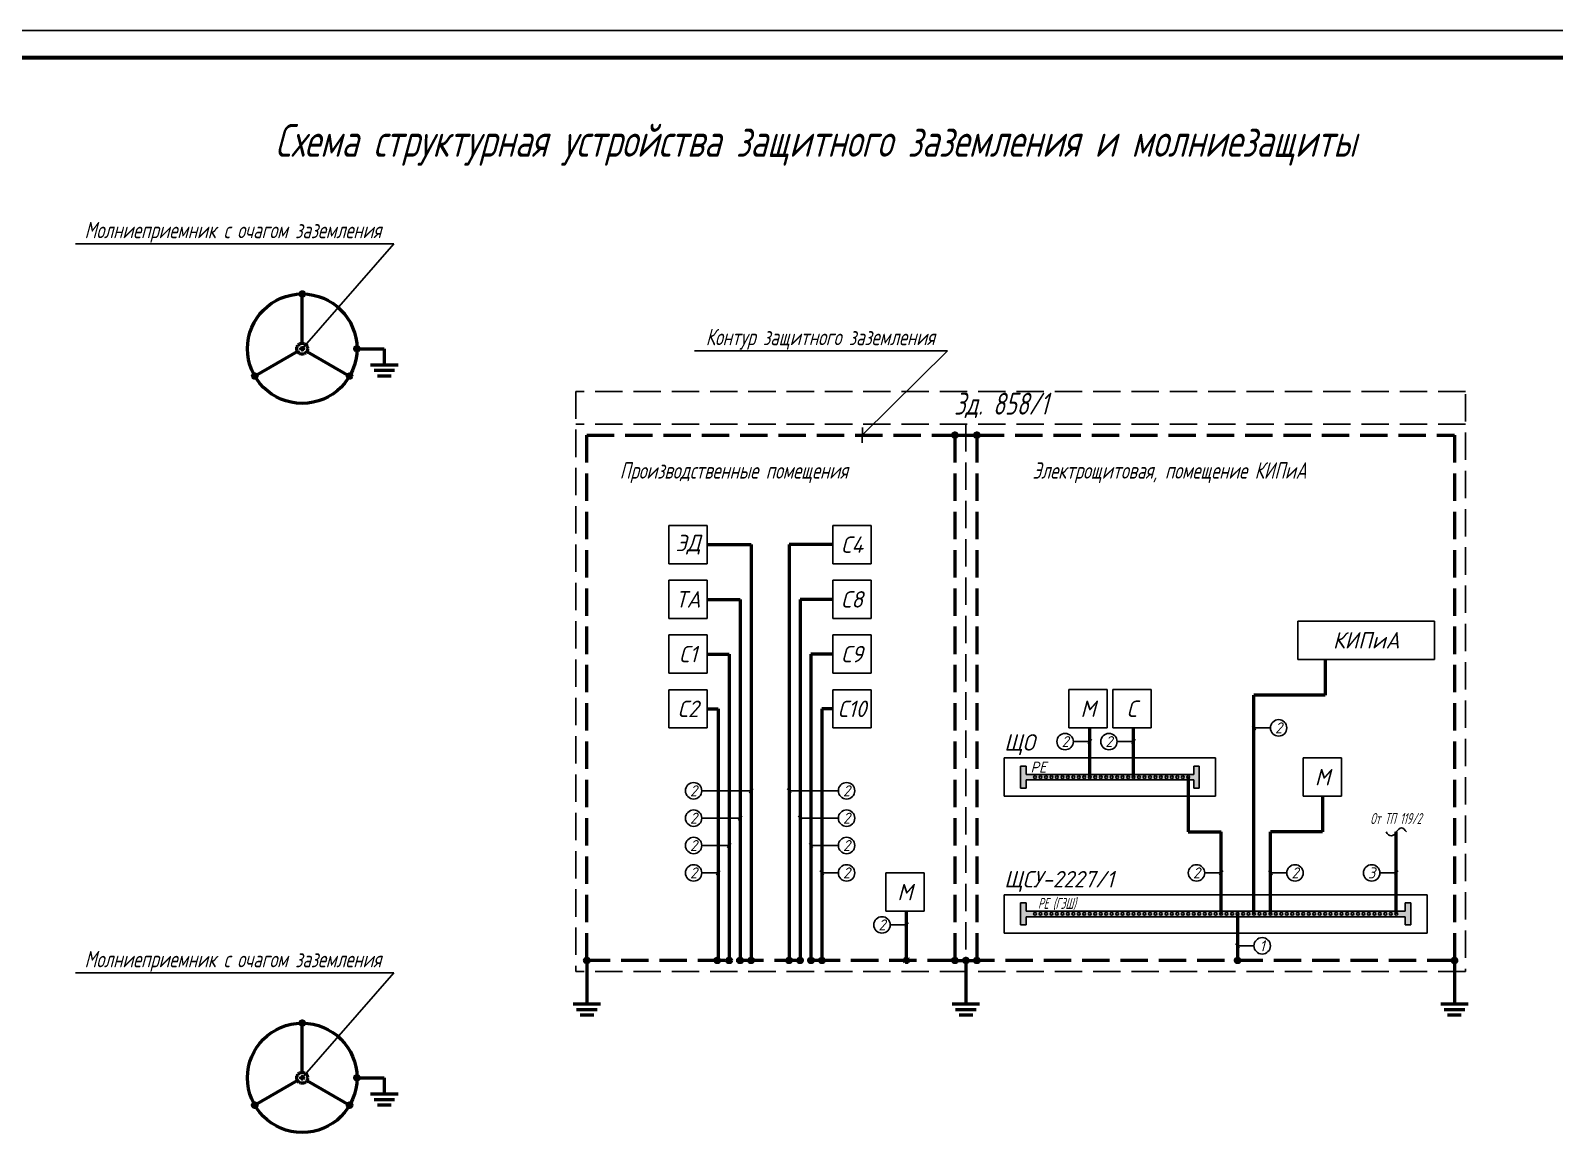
# Model space of a CAD drawing. Header units: millimetres. Extents: x -10490 to 5162, y -5053 to 76.
# Drawn here: x -7496.2 to -7217.8, y -125.5 to 75.9 of the extents above; entities that cross this region are included whole.
import ezdxf
from ezdxf import colors
from ezdxf.entities.mleader import LeaderData, LeaderLine
from ezdxf.math import Vec2, Vec3

# ---------------------------------------------------------------- set-up
doc = ezdxf.new("R2010")
doc.units = ezdxf.units.MM
doc.linetypes.add('gost5', pattern=[7, 5, -2, 0])
doc.linetypes.add('gost6', pattern=[12, 8, -1.5, 1, -1.5])
for name, color, linetype, lineweight in [('Заземление (Вновь)', 6, 'gost6', 50), ('Линия выноска', 137, 'Continuous', 25), ('Рамка толстая', 7, 'Continuous', 60), ('Рамка тонкая', 5, 'Continuous', 25), ('Текст', 2, 'Continuous', 25)]:
    doc.layers.add(name, color=color, linetype=linetype, lineweight=lineweight)
doc.styles.add('SIMPLEX', font='simplex.shx', dxfattribs={"width": 0.7, "oblique": 15})

# ---------------------------------------------------------------- blocks, each defined once
blk = doc.blocks.new('A$C0CDB385D')
at = {"layer": 'Рамка толстая'}
blk.add_line((589, 415), (20, 415), dxfattribs=at)
at = {"layer": 'Рамка тонкая'}
blk.add_line((594, 420), (0, 420), dxfattribs=at)
blk = doc.blocks.new('_Oblique')
at = {"color": 0, "linetype": 'ByBlock', "lineweight": -2}
blk.add_line((-0.5, -0.5), (0.5, 0.5), dxfattribs=at)
blk = doc.blocks.new('_None')

msp = doc.modelspace()

# ---------------------------------------------------------------- hatches: boundary and pattern name
at = {"layer": 'Заземление (Вновь)', "linetype": 'ByBlock'}
h = msp.add_hatch(color=256, dxfattribs=at)
h.paths.add_polyline_path([(-7446.57053, 28.09695), (-7446.57053, 27.69695), (-7446.17053, 27.69695, 0.414213562)])
h.paths.add_polyline_path([(-7446.57053, 28.09695, 0.414213562), (-7446.97053, 27.69695), (-7446.57053, 27.69695)])
h.paths.add_polyline_path([(-7446.17053, 27.69695), (-7446.57053, 27.69695), (-7446.97053, 27.69695, 1)])
at = {"layer": 'Заземление (Вновь)'}
h = msp.add_hatch(color=256, dxfattribs=at)
edge = h.paths.add_edge_path()
edge.add_arc((-7446.57053, 17.69695), 0.40452, 0, 360)
at = {"layer": 'Заземление (Вновь)', "linetype": 'ByBlock'}
h = msp.add_hatch(color=256, dxfattribs=at)
h.paths.add_polyline_path([(-7436.57053, 18.09695), (-7436.57053, 17.69695), (-7436.17053, 17.69695, 0.414213562)])
h.paths.add_polyline_path([(-7436.57053, 18.09695, 0.414213562), (-7436.97053, 17.69695), (-7436.57053, 17.69695)])
h.paths.add_polyline_path([(-7436.17053, 17.69695), (-7436.57053, 17.69695), (-7436.97053, 17.69695, 1)])
h = msp.add_hatch(color=256, dxfattribs=at)
h.paths.add_polyline_path([(-7455.23079, 13.09695), (-7455.23079, 12.69695), (-7454.83079, 12.69695, 0.414213562)])
h.paths.add_polyline_path([(-7455.23079, 13.09695, 0.414213562), (-7455.63079, 12.69695), (-7455.23079, 12.69695)])
h.paths.add_polyline_path([(-7454.83079, 12.69695), (-7455.23079, 12.69695), (-7455.63079, 12.69695, 1)])
h = msp.add_hatch(color=256, dxfattribs=at)
h.paths.add_polyline_path([(-7437.91028, 13.09695), (-7437.91028, 12.69695), (-7437.51028, 12.69695, 0.414213562)])
h.paths.add_polyline_path([(-7437.91028, 13.09695, 0.414213562), (-7438.31028, 12.69695), (-7437.91028, 12.69695)])
h.paths.add_polyline_path([(-7437.51028, 12.69695), (-7437.91028, 12.69695), (-7438.31028, 12.69695, 1)])
h = msp.add_hatch(color=256, dxfattribs=at)
h.paths.add_polyline_path([(-7327.32053, 2.30378), (-7327.32053, 1.90378), (-7326.92053, 1.90378, 0.414213562)])
h.paths.add_polyline_path([(-7327.32053, 2.30378, 0.414213562), (-7327.72053, 1.90378), (-7327.32053, 1.90378)])
h.paths.add_polyline_path([(-7326.92053, 1.90378), (-7327.32053, 1.90378), (-7327.72053, 1.90378, 1)])
h = msp.add_hatch(color=256, dxfattribs=at)
h.paths.add_polyline_path([(-7323.32053, 2.30378), (-7323.32053, 1.90378), (-7322.92053, 1.90378, 0.414213562)])
h.paths.add_polyline_path([(-7323.32053, 2.30378, 0.414213562), (-7323.72053, 1.90378), (-7323.32053, 1.90378)])
h.paths.add_polyline_path([(-7322.92053, 1.90378), (-7323.32053, 1.90378), (-7323.72053, 1.90378, 1)])
h = msp.add_hatch(color=256, dxfattribs=at)
h.paths.add_polyline_path([(-7394.57053, -93.69622), (-7394.57053, -94.09622), (-7394.17053, -94.09622, 0.414213562)])
h.paths.add_polyline_path([(-7394.57053, -93.69622, 0.414213562), (-7394.97053, -94.09622), (-7394.57053, -94.09622)])
h.paths.add_polyline_path([(-7394.17053, -94.09622), (-7394.57053, -94.09622), (-7394.97053, -94.09622, 1)])
h = msp.add_hatch(color=256, dxfattribs=at)
h.paths.add_polyline_path([(-7370.74769, -93.69622), (-7370.74769, -94.09622), (-7370.34769, -94.09622, 0.414213562)])
h.paths.add_polyline_path([(-7370.74769, -93.69622, 0.414213562), (-7371.14769, -94.09622), (-7370.74769, -94.09622)])
h.paths.add_polyline_path([(-7370.34769, -94.09622), (-7370.74769, -94.09622), (-7371.14769, -94.09622, 1)])
h = msp.add_hatch(color=256, dxfattribs=at)
h.paths.add_polyline_path([(-7368.57053, -93.69622), (-7368.57053, -94.09622), (-7368.17053, -94.09622, 0.414213562)])
h.paths.add_polyline_path([(-7368.57053, -93.69622, 0.414213562), (-7368.97053, -94.09622), (-7368.57053, -94.09622)])
h.paths.add_polyline_path([(-7368.17053, -94.09622), (-7368.57053, -94.09622), (-7368.97053, -94.09622, 1)])
h = msp.add_hatch(color=256, dxfattribs=at)
h.paths.add_polyline_path([(-7366.57053, -93.69622), (-7366.57053, -94.09622), (-7366.17053, -94.09622, 0.414213562)])
h.paths.add_polyline_path([(-7366.57053, -93.69622, 0.414213562), (-7366.97053, -94.09622), (-7366.57053, -94.09622)])
h.paths.add_polyline_path([(-7366.17053, -94.09622), (-7366.57053, -94.09622), (-7366.97053, -94.09622, 1)])
h = msp.add_hatch(color=256, dxfattribs=at)
h.paths.add_polyline_path([(-7364.57053, -93.69622), (-7364.57053, -94.09622), (-7364.17053, -94.09622, 0.414213562)])
h.paths.add_polyline_path([(-7364.57053, -93.69622, 0.414213562), (-7364.97053, -94.09622), (-7364.57053, -94.09622)])
h.paths.add_polyline_path([(-7364.17053, -94.09622), (-7364.57053, -94.09622), (-7364.97053, -94.09622, 1)])
h = msp.add_hatch(color=256, dxfattribs=at)
h.paths.add_polyline_path([(-7357.62444, -93.69622), (-7357.62444, -94.09622), (-7357.22444, -94.09622, 0.414213562)])
h.paths.add_polyline_path([(-7357.62444, -93.69622, 0.414213562), (-7358.02444, -94.09622), (-7357.62444, -94.09622)])
h.paths.add_polyline_path([(-7357.22444, -94.09622), (-7357.62444, -94.09622), (-7358.02444, -94.09622, 1)])
h = msp.add_hatch(color=256, dxfattribs=at)
h.paths.add_polyline_path([(-7355.62444, -93.69622), (-7355.62444, -94.09622), (-7355.22444, -94.09622, 0.414213562)])
h.paths.add_polyline_path([(-7355.62444, -93.69622, 0.414213562), (-7356.02444, -94.09622), (-7355.62444, -94.09622)])
h.paths.add_polyline_path([(-7355.22444, -94.09622), (-7355.62444, -94.09622), (-7356.02444, -94.09622, 1)])
h = msp.add_hatch(color=256, dxfattribs=at)
h.paths.add_polyline_path([(-7353.62444, -93.69622), (-7353.62444, -94.09622), (-7353.22444, -94.09622, 0.414213562)])
h.paths.add_polyline_path([(-7353.62444, -93.69622, 0.414213562), (-7354.02444, -94.09622), (-7353.62444, -94.09622)])
h.paths.add_polyline_path([(-7353.22444, -94.09622), (-7353.62444, -94.09622), (-7354.02444, -94.09622, 1)])
h = msp.add_hatch(color=256, dxfattribs=at)
h.paths.add_polyline_path([(-7351.62444, -93.69622), (-7351.62444, -94.09622), (-7351.22444, -94.09622, 0.414213562)])
h.paths.add_polyline_path([(-7351.62444, -93.69622, 0.414213562), (-7352.02444, -94.09622), (-7351.62444, -94.09622)])
h.paths.add_polyline_path([(-7351.22444, -94.09622), (-7351.62444, -94.09622), (-7352.02444, -94.09622, 1)])
at = {"layer": 'Заземление (Вновь)', "linetype": 'gost5', "lineweight": 50}
h = msp.add_hatch(color=256, dxfattribs=at)
h.paths.add_polyline_path([(-7336.15275, -93.69622), (-7336.15275, -94.09622), (-7335.75275, -94.09622, 0.414213562)])
h.paths.add_polyline_path([(-7336.15275, -93.69622, 0.414213562), (-7336.55275, -94.09622), (-7336.15275, -94.09622)])
h.paths.add_polyline_path([(-7335.75275, -94.09622), (-7336.15275, -94.09622), (-7336.55275, -94.09622, 1)])
at = {"layer": 'Заземление (Вновь)', "linetype": 'ByBlock'}
h = msp.add_hatch(color=256, dxfattribs=at)
h.paths.add_polyline_path([(-7327.32053, -93.69622), (-7327.32053, -94.09622), (-7326.92053, -94.09622, 0.414213562)])
h.paths.add_polyline_path([(-7327.32053, -93.69622, 0.414213562), (-7327.72053, -94.09622), (-7327.32053, -94.09622)])
h.paths.add_polyline_path([(-7326.92053, -94.09622), (-7327.32053, -94.09622), (-7327.72053, -94.09622, 1)])
h = msp.add_hatch(color=256, dxfattribs=at)
h.paths.add_polyline_path([(-7325.32053, -93.69622), (-7325.32053, -94.09622), (-7324.92053, -94.09622, 0.414213562)])
h.paths.add_polyline_path([(-7325.32053, -93.69622, 0.414213562), (-7325.72053, -94.09622), (-7325.32053, -94.09622)])
h.paths.add_polyline_path([(-7324.92053, -94.09622), (-7325.32053, -94.09622), (-7325.72053, -94.09622, 1)])
h = msp.add_hatch(color=256, dxfattribs=at)
h.paths.add_polyline_path([(-7323.32053, -93.69622), (-7323.32053, -94.09622), (-7322.92053, -94.09622, 0.414213562)])
h.paths.add_polyline_path([(-7323.32053, -93.69622, 0.414213562), (-7323.72053, -94.09622), (-7323.32053, -94.09622)])
h.paths.add_polyline_path([(-7322.92053, -94.09622), (-7323.32053, -94.09622), (-7323.72053, -94.09622, 1)])
h = msp.add_hatch(color=256, dxfattribs=at)
h.paths.add_polyline_path([(-7275.69553, -93.69622), (-7275.69553, -94.09622), (-7275.29553, -94.09622, 0.414213562)])
h.paths.add_polyline_path([(-7275.69553, -93.69622, 0.414213562), (-7276.09553, -94.09622), (-7275.69553, -94.09622)])
h.paths.add_polyline_path([(-7275.29553, -94.09622), (-7275.69553, -94.09622), (-7276.09553, -94.09622, 1)])
h = msp.add_hatch(color=256, dxfattribs=at)
h.paths.add_polyline_path([(-7236.07053, -93.69622), (-7236.07053, -94.09622), (-7235.67053, -94.09622, 0.414213562)])
h.paths.add_polyline_path([(-7236.07053, -93.69622, 0.414213562), (-7236.47053, -94.09622), (-7236.07053, -94.09622)])
h.paths.add_polyline_path([(-7235.67053, -94.09622), (-7236.07053, -94.09622), (-7236.47053, -94.09622, 1)])
h = msp.add_hatch(color=256, dxfattribs=at)
h.paths.add_polyline_path([(-7446.57053, -105.14207), (-7446.57053, -105.54207), (-7446.17053, -105.54207, 0.414213562)])
h.paths.add_polyline_path([(-7446.57053, -105.14207, 0.414213562), (-7446.97053, -105.54207), (-7446.57053, -105.54207)])
h.paths.add_polyline_path([(-7446.17053, -105.54207), (-7446.57053, -105.54207), (-7446.97053, -105.54207, 1)])
at = {"layer": 'Заземление (Вновь)'}
h = msp.add_hatch(color=256, dxfattribs=at)
edge = h.paths.add_edge_path()
edge.add_arc((-7446.57053, -115.54207), 0.40452, 0, 360)
at = {"layer": 'Заземление (Вновь)', "linetype": 'ByBlock'}
h = msp.add_hatch(color=256, dxfattribs=at)
h.paths.add_polyline_path([(-7436.57053, -115.14207), (-7436.57053, -115.54207), (-7436.17053, -115.54207, 0.414213562)])
h.paths.add_polyline_path([(-7436.57053, -115.14207, 0.414213562), (-7436.97053, -115.54207), (-7436.57053, -115.54207)])
h.paths.add_polyline_path([(-7436.17053, -115.54207), (-7436.57053, -115.54207), (-7436.97053, -115.54207, 1)])
h = msp.add_hatch(color=256, dxfattribs=at)
h.paths.add_polyline_path([(-7455.23079, -120.14207), (-7455.23079, -120.54207), (-7454.83079, -120.54207, 0.414213562)])
h.paths.add_polyline_path([(-7455.23079, -120.14207, 0.414213562), (-7455.63079, -120.54207), (-7455.23079, -120.54207)])
h.paths.add_polyline_path([(-7454.83079, -120.54207), (-7455.23079, -120.54207), (-7455.63079, -120.54207, 1)])
h = msp.add_hatch(color=256, dxfattribs=at)
h.paths.add_polyline_path([(-7437.91028, -120.14207), (-7437.91028, -120.54207), (-7437.51028, -120.54207, 0.414213562)])
h.paths.add_polyline_path([(-7437.91028, -120.14207, 0.414213562), (-7438.31028, -120.54207), (-7437.91028, -120.54207)])
h.paths.add_polyline_path([(-7437.51028, -120.54207), (-7437.91028, -120.54207), (-7438.31028, -120.54207, 1)])
at = {"layer": 'Рамка тонкая'}
h = msp.add_hatch(color=1, dxfattribs=at)
h.paths.add_polyline_path([(-7282.69553, -58.59622), (-7283.69553, -58.59622), (-7283.69553, -60.09622), (-7314.32053, -60.09622), (-7314.32053, -58.59622), (-7315.32053, -58.59622), (-7315.32053, -62.59622), (-7314.32053, -62.59622), (-7314.32053, -61.09622), (-7283.69553, -61.09622), (-7283.69553, -62.59622), (-7282.69553, -62.59622)])
h.paths.add_polyline_path([(-7284.94553, -60.59622, -1), (-7284.44553, -60.59622, -1)], flags=16)
h.paths.add_polyline_path([(-7285.94553, -60.59622, -1), (-7285.44553, -60.59622, -1)], flags=16)
h.paths.add_polyline_path([(-7286.94553, -60.59622, -1), (-7286.44553, -60.59622, -1)], flags=16)
h.paths.add_polyline_path([(-7287.94553, -60.59622, -1), (-7287.44553, -60.59622, -1)], flags=16)
h.paths.add_polyline_path([(-7288.94553, -60.59622, -1), (-7288.44553, -60.59622, -1)], flags=16)
h.paths.add_polyline_path([(-7289.94553, -60.59622, -1), (-7289.44553, -60.59622, -1)], flags=16)
h.paths.add_polyline_path([(-7290.94553, -60.59622, -1), (-7290.44553, -60.59622, -1)], flags=16)
h.paths.add_polyline_path([(-7291.94553, -60.59622, -1), (-7291.44553, -60.59622, -1)], flags=16)
h.paths.add_polyline_path([(-7292.94553, -60.59622, -1), (-7292.44553, -60.59622, -1)], flags=16)
h.paths.add_polyline_path([(-7293.94553, -60.59622, -1), (-7293.44553, -60.59622, -1)], flags=16)
h.paths.add_polyline_path([(-7294.94553, -60.59622, -1), (-7294.44553, -60.59622, -1)], flags=16)
h.paths.add_polyline_path([(-7295.94553, -60.59622, -1), (-7295.44553, -60.59622, -1)], flags=16)
h.paths.add_polyline_path([(-7296.94553, -60.59622, -1), (-7296.44553, -60.59622, -1)], flags=16)
h.paths.add_polyline_path([(-7297.94553, -60.59622, -1), (-7297.44553, -60.59622, -1)], flags=16)
h.paths.add_polyline_path([(-7298.94553, -60.59622, -1), (-7298.44553, -60.59622, -1)], flags=16)
h.paths.add_polyline_path([(-7299.94553, -60.59622, -1), (-7299.44553, -60.59622, -1)], flags=16)
h.paths.add_polyline_path([(-7300.94553, -60.59622, -1), (-7300.44553, -60.59622, -1)], flags=16)
h.paths.add_polyline_path([(-7301.94553, -60.59622, -1), (-7301.44553, -60.59622, -1)], flags=16)
h.paths.add_polyline_path([(-7302.94553, -60.59622, -1), (-7302.44553, -60.59622, -1)], flags=16)
h.paths.add_polyline_path([(-7303.94553, -60.59622, -1), (-7303.44553, -60.59622, -1)], flags=16)
h.paths.add_polyline_path([(-7304.94553, -60.59622, -1), (-7304.44553, -60.59622, -1)], flags=16)
h.paths.add_polyline_path([(-7305.94553, -60.59622, -1), (-7305.44553, -60.59622, -1)], flags=16)
h.paths.add_polyline_path([(-7306.94553, -60.59622, -1), (-7306.44553, -60.59622, -1)], flags=16)
h.paths.add_polyline_path([(-7307.94553, -60.59622, -1), (-7307.44553, -60.59622, -1)], flags=16)
h.paths.add_polyline_path([(-7308.94553, -60.59622, -1), (-7308.44553, -60.59622, -1)], flags=16)
h.paths.add_polyline_path([(-7309.94553, -60.59622, -1), (-7309.44553, -60.59622, -1)], flags=16)
h.paths.add_polyline_path([(-7310.94553, -60.59622, -1), (-7310.44553, -60.59622, -1)], flags=16)
h.paths.add_polyline_path([(-7311.94553, -60.59622, -1), (-7311.44553, -60.59622, -1)], flags=16)
h.paths.add_polyline_path([(-7312.94553, -60.59622, -1), (-7312.44553, -60.59622, -1)], flags=16)
h = msp.add_hatch(color=1, dxfattribs=at)
h.paths.add_polyline_path([(-7315.32053, -87.59622), (-7314.32053, -87.59622), (-7314.32053, -86.09622), (-7245.07053, -86.09622), (-7245.07053, -87.59622), (-7244.07053, -87.59622), (-7244.07053, -83.59622), (-7245.07053, -83.59622), (-7245.07053, -85.09622), (-7314.32053, -85.09622), (-7314.32053, -83.59622), (-7315.32053, -83.59622)])
h.paths.add_polyline_path([(-7312.44553, -85.59622, -1), (-7312.94553, -85.59622, -1)], flags=16)
h.paths.add_polyline_path([(-7311.44553, -85.59622, -1), (-7311.94553, -85.59622, -1)], flags=16)
h.paths.add_polyline_path([(-7310.44553, -85.59622, -1), (-7310.94553, -85.59622, -1)], flags=16)
h.paths.add_polyline_path([(-7309.44553, -85.59622, -1), (-7309.94553, -85.59622, -1)], flags=16)
h.paths.add_polyline_path([(-7308.44553, -85.59622, -1), (-7308.94553, -85.59622, -1)], flags=16)
h.paths.add_polyline_path([(-7307.44553, -85.59622, -1), (-7307.94553, -85.59622, -1)], flags=16)
h.paths.add_polyline_path([(-7306.44553, -85.59622, -1), (-7306.94553, -85.59622, -1)], flags=16)
h.paths.add_polyline_path([(-7305.44553, -85.59622, -1), (-7305.94553, -85.59622, -1)], flags=16)
h.paths.add_polyline_path([(-7304.44553, -85.59622, -1), (-7304.94553, -85.59622, -1)], flags=16)
h.paths.add_polyline_path([(-7303.44553, -85.59622, -1), (-7303.94553, -85.59622, -1)], flags=16)
h.paths.add_polyline_path([(-7302.44553, -85.59622, -1), (-7302.94553, -85.59622, -1)], flags=16)
h.paths.add_polyline_path([(-7301.44553, -85.59622, -1), (-7301.94553, -85.59622, -1)], flags=16)
h.paths.add_polyline_path([(-7300.44553, -85.59622, -1), (-7300.94553, -85.59622, -1)], flags=16)
h.paths.add_polyline_path([(-7299.44553, -85.59622, -1), (-7299.94553, -85.59622, -1)], flags=16)
h.paths.add_polyline_path([(-7298.44553, -85.59622, -1), (-7298.94553, -85.59622, -1)], flags=16)
h.paths.add_polyline_path([(-7297.44553, -85.59622, -1), (-7297.94553, -85.59622, -1)], flags=16)
h.paths.add_polyline_path([(-7296.44553, -85.59622, -1), (-7296.94553, -85.59622, -1)], flags=16)
h.paths.add_polyline_path([(-7295.44553, -85.59622, -1), (-7295.94553, -85.59622, -1)], flags=16)
h.paths.add_polyline_path([(-7294.44553, -85.59622, -1), (-7294.94553, -85.59622, -1)], flags=16)
h.paths.add_polyline_path([(-7293.44553, -85.59622, -1), (-7293.94553, -85.59622, -1)], flags=16)
h.paths.add_polyline_path([(-7292.44553, -85.59622, -1), (-7292.94553, -85.59622, -1)], flags=16)
h.paths.add_polyline_path([(-7291.44553, -85.59622, -1), (-7291.94553, -85.59622, -1)], flags=16)
h.paths.add_polyline_path([(-7290.44553, -85.59622, -1), (-7290.94553, -85.59622, -1)], flags=16)
h.paths.add_polyline_path([(-7289.44553, -85.59622, -1), (-7289.94553, -85.59622, -1)], flags=16)
h.paths.add_polyline_path([(-7288.44553, -85.59622, -1), (-7288.94553, -85.59622, -1)], flags=16)
h.paths.add_polyline_path([(-7287.44553, -85.59622, -1), (-7287.94553, -85.59622, -1)], flags=16)
h.paths.add_polyline_path([(-7286.44553, -85.59622, -1), (-7286.94553, -85.59622, -1)], flags=16)
h.paths.add_polyline_path([(-7285.44553, -85.59622, -1), (-7285.94553, -85.59622, -1)], flags=16)
h.paths.add_polyline_path([(-7284.44553, -85.59622, -1), (-7284.94553, -85.59622, -1)], flags=16)
h.paths.add_polyline_path([(-7283.44553, -85.59622, -1), (-7283.94553, -85.59622, -1)], flags=16)
h.paths.add_polyline_path([(-7282.44553, -85.59622, -1), (-7282.94553, -85.59622, -1)], flags=16)
h.paths.add_polyline_path([(-7281.44553, -85.59622, -1), (-7281.94553, -85.59622, -1)], flags=16)
h.paths.add_polyline_path([(-7280.44553, -85.59622, -1), (-7280.94553, -85.59622, -1)], flags=16)
h.paths.add_polyline_path([(-7279.44553, -85.59622, -1), (-7279.94553, -85.59622, -1)], flags=16)
h.paths.add_polyline_path([(-7278.44553, -85.59622, -1), (-7278.94553, -85.59622, -1)], flags=16)
h.paths.add_polyline_path([(-7277.44553, -85.59622, -1), (-7277.94553, -85.59622, -1)], flags=16)
h.paths.add_polyline_path([(-7276.44553, -85.59622, -1), (-7276.94553, -85.59622, -1)], flags=16)
h.paths.add_polyline_path([(-7275.44553, -85.59622, -1), (-7275.94553, -85.59622, -1)], flags=16)
h.paths.add_polyline_path([(-7274.44553, -85.59622, -1), (-7274.94553, -85.59622, -1)], flags=16)
h.paths.add_polyline_path([(-7273.44553, -85.59622, -1), (-7273.94553, -85.59622, -1)], flags=16)
h.paths.add_polyline_path([(-7272.44553, -85.59622, -1), (-7272.94553, -85.59622, -1)], flags=16)
h.paths.add_polyline_path([(-7271.44553, -85.59622, -1), (-7271.94553, -85.59622, -1)], flags=16)
h.paths.add_polyline_path([(-7270.44553, -85.59622, -1), (-7270.94553, -85.59622, -1)], flags=16)
h.paths.add_polyline_path([(-7269.44553, -85.59622, -1), (-7269.94553, -85.59622, -1)], flags=16)
h.paths.add_polyline_path([(-7268.44553, -85.59622, -1), (-7268.94553, -85.59622, -1)], flags=16)
h.paths.add_polyline_path([(-7267.44553, -85.59622, -1), (-7267.94553, -85.59622, -1)], flags=16)
h.paths.add_polyline_path([(-7266.44553, -85.59622, -1), (-7266.94553, -85.59622, -1)], flags=16)
h.paths.add_polyline_path([(-7265.44553, -85.59622, -1), (-7265.94553, -85.59622, -1)], flags=16)
h.paths.add_polyline_path([(-7264.44553, -85.59622, -1), (-7264.94553, -85.59622, -1)], flags=16)
h.paths.add_polyline_path([(-7263.44553, -85.59622, -1), (-7263.94553, -85.59622, -1)], flags=16)
h.paths.add_polyline_path([(-7262.44553, -85.59622, -1), (-7262.94553, -85.59622, -1)], flags=16)
h.paths.add_polyline_path([(-7261.44553, -85.59622, -1), (-7261.94553, -85.59622, -1)], flags=16)
h.paths.add_polyline_path([(-7260.44553, -85.59622, -1), (-7260.94553, -85.59622, -1)], flags=16)
h.paths.add_polyline_path([(-7259.44553, -85.59622, -1), (-7259.94553, -85.59622, -1)], flags=16)
h.paths.add_polyline_path([(-7258.44553, -85.59622, -1), (-7258.94553, -85.59622, -1)], flags=16)
h.paths.add_polyline_path([(-7257.44553, -85.59622, -1), (-7257.94553, -85.59622, -1)], flags=16)
h.paths.add_polyline_path([(-7256.44553, -85.59622, -1), (-7256.94553, -85.59622, -1)], flags=16)
h.paths.add_polyline_path([(-7255.44553, -85.59622, -1), (-7255.94553, -85.59622, -1)], flags=16)
h.paths.add_polyline_path([(-7254.44553, -85.59622, -1), (-7254.94553, -85.59622, -1)], flags=16)
h.paths.add_polyline_path([(-7253.44553, -85.59622, -1), (-7253.94553, -85.59622, -1)], flags=16)
h.paths.add_polyline_path([(-7252.44553, -85.59622, -1), (-7252.94553, -85.59622, -1)], flags=16)
h.paths.add_polyline_path([(-7251.44553, -85.59622, -1), (-7251.94553, -85.59622, -1)], flags=16)
h.paths.add_polyline_path([(-7250.44553, -85.59622, -1), (-7250.94553, -85.59622, -1)], flags=16)
h.paths.add_polyline_path([(-7249.44553, -85.59622, -1), (-7249.94553, -85.59622, -1)], flags=16)
h.paths.add_polyline_path([(-7248.44553, -85.59622, -1), (-7248.94553, -85.59622, -1)], flags=16)
h.paths.add_polyline_path([(-7247.44553, -85.59622, -1), (-7247.94553, -85.59622, -1)], flags=16)
h.paths.add_polyline_path([(-7246.44553, -85.59622, -1), (-7246.94553, -85.59622, -1)], flags=16)

# ---------------------------------------------------------------- linework, layer by layer
at = {"layer": 'Заземление (Вновь)', "linetype": 'ByBlock'}
for p, q in [((-7446.57053, 18.69695), (-7446.57053, 27.69695)), ((-7447.43656, 17.19695), (-7455.23079, 12.69695)), ((-7445.70451, 17.19695), (-7437.91028, 12.69695)), ((-7436.57053, 17.69695), (-7431.57053, 17.69695)), ((-7431.57053, 17.69695), (-7431.57053, 14.69695)), ((-7429.07053, 14.69695), (-7434.07053, 14.69695)), ((-7429.69553, 13.69695), (-7433.44553, 13.69695)), ((-7430.32053, 12.69695), (-7432.82053, 12.69695)), ((-7394.57053, -94.09622), (-7394.57053, -102.09622)), ((-7325.32053, -94.09622), (-7325.32053, -102.09622)), ((-7236.07053, -94.09622), (-7236.07053, -102.09622)), ((-7392.07053, -102.09622), (-7397.07053, -102.09622)), ((-7322.82053, -102.09622), (-7327.82053, -102.09622)), ((-7233.57053, -102.09622), (-7238.57053, -102.09622)), ((-7446.57053, -114.54207), (-7446.57053, -105.54207)), ((-7392.69553, -103.09622), (-7396.44553, -103.09622)), ((-7393.32053, -104.09622), (-7395.82053, -104.09622)), ((-7323.44553, -103.09622), (-7327.19553, -103.09622)), ((-7324.07053, -104.09622), (-7326.57053, -104.09622)), ((-7234.19553, -103.09622), (-7237.94553, -103.09622)), ((-7234.82053, -104.09622), (-7237.32053, -104.09622)), ((-7447.43656, -116.04207), (-7455.23079, -120.54207)), ((-7445.70451, -116.04207), (-7437.91028, -120.54207)), ((-7436.57053, -115.54207), (-7431.57053, -115.54207)), ((-7431.57053, -115.54207), (-7431.57053, -118.54207)), ((-7429.07053, -118.54207), (-7434.07053, -118.54207)), ((-7429.69553, -119.54207), (-7433.44553, -119.54207)), ((-7430.32053, -120.54207), (-7432.82053, -120.54207))]:
    msp.add_line(p, q, dxfattribs=at)
at = {"layer": 'Заземление (Вновь)', "linetype": 'gost5', "lineweight": 50}
for p, q in [((-7394.57053, -94.09622), (-7394.57053, 1.90378)), ((-7394.57053, 1.90378), (-7327.32053, 1.90378)), ((-7327.32053, 1.90378), (-7327.32053, -94.09622)), ((-7327.32053, 1.90378), (-7323.32053, 1.90378)), ((-7323.32053, 1.90378), (-7323.32053, -94.09622)), ((-7323.32053, 1.90378), (-7236.07053, 1.90378)), ((-7236.07053, 1.90378), (-7236.07053, -94.09622)), ((-7327.32053, -94.09622), (-7394.57053, -94.09622)), ((-7327.32053, -94.09622), (-7323.32053, -94.09622)), ((-7236.07053, -94.09622), (-7323.32053, -94.09622))]:
    msp.add_line(p, q, dxfattribs=at)
at = {"layer": 'Заземление (Вновь)', "color": 2, "linetype": 'ByBlock', "lineweight": 50}
for p, q in [((-7372.57053, -18.11317), (-7364.57053, -18.11317)), ((-7364.57053, -18.11317), (-7364.57053, -94.09622)), ((-7349.62444, -18.11317), (-7357.62444, -18.11317)), ((-7357.62444, -18.11317), (-7357.62444, -94.09622)), ((-7372.57053, -28.11317), (-7366.57053, -28.11317)), ((-7366.57053, -28.11317), (-7366.57053, -94.09622)), ((-7349.62444, -28.11317), (-7355.62444, -28.11317)), ((-7355.62444, -28.11317), (-7355.62444, -94.09622)), ((-7372.57053, -38.11317), (-7368.57053, -38.11317)), ((-7368.57053, -38.11317), (-7368.57053, -94.09622)), ((-7349.62444, -38.11317), (-7353.62444, -38.11317)), ((-7353.62444, -38.11317), (-7353.62444, -94.09622)), ((-7372.57053, -48.11317), (-7370.57053, -48.11317)), ((-7370.57053, -48.11317), (-7370.57053, -94.09622)), ((-7349.62444, -48.11317), (-7351.62444, -48.11317)), ((-7351.62444, -48.11317), (-7351.62444, -94.09622)), ((-7336.15275, -94.09622), (-7336.15275, -85.09622)), ((-7275.69553, -85.59622), (-7275.69553, -94.09622))]:
    msp.add_line(p, q, dxfattribs=at)
at = {"layer": 'Заземление (Вновь)', "color": 3, "linetype": 'ByBlock', "lineweight": 50}
for p, q in [((-7259.69553, -39.09622), (-7259.69553, -45.59622)), ((-7272.69553, -85.59622), (-7272.69553, -45.59622)), ((-7259.69553, -45.59622), (-7272.69553, -45.59622)), ((-7284.69553, -60.59622), (-7284.69553, -70.59622)), ((-7260.19553, -64.09622), (-7260.19553, -70.59622)), ((-7284.69553, -70.59622), (-7278.69553, -70.59622)), ((-7278.69553, -85.59622), (-7278.69553, -70.59622)), ((-7269.69553, -85.59622), (-7269.69553, -70.59622)), ((-7260.19553, -70.59622), (-7269.69553, -70.59622))]:
    msp.add_line(p, q, dxfattribs=at)
at = {"layer": 'Заземление (Вновь)', "color": 127, "linetype": 'ByBlock', "lineweight": 50}
for p, q in [((-7302.69553, -60.59622), (-7302.69553, -51.59622)), ((-7294.69553, -60.59622), (-7294.69553, -51.59622))]:
    msp.add_line(p, q, dxfattribs=at)
at = {"layer": 'Заземление (Вновь)', "color": 1, "linetype": 'ByBlock', "lineweight": 50}
msp.add_line((-7246.69553, -85.59622), (-7246.69553, -70.59622), dxfattribs=at)
at = {"layer": 'Заземление (Вновь)', "linetype": 'ByBlock'}
for centre, radius in [((-7446.57053, 27.69695), 0.4), ((-7446.57053, 17.69695), 10), ((-7436.57053, 17.69695), 0.4), ((-7455.23079, 12.69695), 0.4), ((-7437.91028, 12.69695), 0.4), ((-7327.32053, 1.90378), 0.4), ((-7323.32053, 1.90378), 0.4), ((-7394.57053, -94.09622), 0.4), ((-7370.74769, -94.09622), 0.4), ((-7368.57053, -94.09622), 0.4), ((-7366.57053, -94.09622), 0.4), ((-7364.57053, -94.09622), 0.4), ((-7357.62444, -94.09622), 0.4), ((-7355.62444, -94.09622), 0.4), ((-7353.62444, -94.09622), 0.4), ((-7351.62444, -94.09622), 0.4), ((-7327.32053, -94.09622), 0.4), ((-7325.32053, -94.09622), 0.4), ((-7323.32053, -94.09622), 0.4), ((-7275.69553, -94.09622), 0.4), ((-7236.07053, -94.09622), 0.4), ((-7446.57053, -115.54207), 10), ((-7446.57053, -105.54207), 0.4), ((-7436.57053, -115.54207), 0.4), ((-7455.23079, -120.54207), 0.4), ((-7437.91028, -120.54207), 0.4)]:
    msp.add_circle(centre, radius, dxfattribs=at)
at = {"layer": 'Заземление (Вновь)'}
for centre, radius in [((-7446.57053, 17.69695), 1), ((-7446.57053, 17.69695), 0.25), ((-7446.57053, -115.54207), 1), ((-7446.57053, -115.54207), 0.25)]:
    msp.add_circle(centre, radius, dxfattribs=at)
at = {"layer": 'Заземление (Вновь)', "linetype": 'gost5', "lineweight": 50}
msp.add_circle((-7336.15275, -94.09622), 0.4, dxfattribs=at)
at = {"layer": 'Рамка тонкая', "linetype": 'gost5'}
for p, q in [((-7396.57053, 9.90378), (-7396.57053, -96.09622)), ((-7234.07053, 9.90378), (-7396.57053, 9.90378)), ((-7234.07053, 9.40107), (-7234.07053, -96.09622)), ((-7234.07053, 3.90378), (-7396.57053, 3.90378)), ((-7325.32053, 3.90378), (-7325.32053, -96.09622)), ((-7234.07053, -96.09622), (-7396.57053, -96.09622))]:
    msp.add_line(p, q, dxfattribs=at)
at = {"layer": 'Рамка тонкая'}
for p, q in [((-7379.57053, -14.61317), (-7379.57053, -21.61317)), ((-7372.57053, -14.61317), (-7379.57053, -14.61317)), ((-7372.57053, -21.61317), (-7372.57053, -14.61317)), ((-7349.62444, -14.61317), (-7349.62444, -21.61317)), ((-7342.62444, -14.61317), (-7349.62444, -14.61317)), ((-7342.62444, -21.61317), (-7342.62444, -14.61317)), ((-7379.57053, -21.61317), (-7372.57053, -21.61317)), ((-7349.62444, -21.61317), (-7342.62444, -21.61317)), ((-7379.57053, -24.61317), (-7379.57053, -31.61317)), ((-7372.57053, -24.61317), (-7379.57053, -24.61317)), ((-7372.57053, -31.61317), (-7372.57053, -24.61317)), ((-7349.62444, -24.61317), (-7349.62444, -31.61317)), ((-7342.62444, -24.61317), (-7349.62444, -24.61317)), ((-7342.62444, -31.61317), (-7342.62444, -24.61317)), ((-7379.57053, -31.61317), (-7372.57053, -31.61317)), ((-7349.62444, -31.61317), (-7342.62444, -31.61317)), ((-7264.69553, -32.09622), (-7264.69553, -39.09622)), ((-7239.69553, -32.09622), (-7264.69553, -32.09622)), ((-7239.69553, -39.09622), (-7239.69553, -32.09622)), ((-7379.57053, -34.61317), (-7379.57053, -41.61317)), ((-7372.57053, -34.61317), (-7379.57053, -34.61317)), ((-7372.57053, -41.61317), (-7372.57053, -34.61317)), ((-7349.62444, -34.61317), (-7349.62444, -41.61317)), ((-7342.62444, -34.61317), (-7349.62444, -34.61317)), ((-7342.62444, -41.61317), (-7342.62444, -34.61317)), ((-7379.57053, -41.61317), (-7372.57053, -41.61317)), ((-7349.62444, -41.61317), (-7342.62444, -41.61317)), ((-7264.69553, -39.09622), (-7239.69553, -39.09622)), ((-7379.57053, -44.61317), (-7379.57053, -51.61317)), ((-7372.57053, -44.61317), (-7379.57053, -44.61317)), ((-7372.57053, -51.61317), (-7372.57053, -44.61317)), ((-7349.62444, -44.61317), (-7342.62444, -44.61317)), ((-7349.62444, -51.61317), (-7349.62444, -44.61317)), ((-7342.62444, -44.61317), (-7342.62444, -51.61317)), ((-7306.50803, -44.59622), (-7306.50803, -51.59622)), ((-7299.50803, -44.59622), (-7306.50803, -44.59622)), ((-7299.50803, -51.59622), (-7299.50803, -44.59622)), ((-7298.50803, -44.59622), (-7298.50803, -51.59622)), ((-7291.50803, -44.59622), (-7298.50803, -44.59622)), ((-7291.50803, -51.59622), (-7291.50803, -44.59622)), ((-7379.57053, -51.61317), (-7372.57053, -51.61317)), ((-7342.62444, -51.61317), (-7349.62444, -51.61317)), ((-7306.50803, -51.59622), (-7299.50803, -51.59622)), ((-7298.50803, -51.59622), (-7291.50803, -51.59622)), ((-7273.04909, -51.24266), (-7272.34198, -51.94977)), ((-7269.6974, -51.59172), (-7272.6974, -51.59172)), ((-7305.69553, -54.09622), (-7302.69553, -54.09622)), ((-7302.34385, -53.74716), (-7303.05095, -54.45427)), ((-7297.69553, -54.09622), (-7294.69553, -54.09622)), ((-7294.34385, -53.74716), (-7295.05095, -54.45427)), ((-7318.32053, -64.09622), (-7318.32053, -57.09622)), ((-7318.32053, -57.09622), (-7279.69553, -57.09622)), ((-7279.69553, -57.09622), (-7279.69553, -64.09622)), ((-7263.69553, -57.09622), (-7263.69553, -64.09622)), ((-7256.69553, -57.09622), (-7263.69553, -57.09622)), ((-7256.69553, -64.09622), (-7256.69553, -57.09622)), ((-7373.56867, -63.09172), (-7364.57053, -63.09172)), ((-7364.21698, -62.73817), (-7364.92409, -63.44527)), ((-7357.97799, -62.73817), (-7357.27089, -63.44527)), ((-7348.6263, -63.09172), (-7357.62444, -63.09172)), ((-7279.69553, -64.09622), (-7318.32053, -64.09622)), ((-7263.69553, -64.09622), (-7256.69553, -64.09622)), ((-7373.56867, -68.09172), (-7366.57053, -68.09172)), ((-7366.21698, -67.73817), (-7366.92409, -68.44527)), ((-7355.97799, -67.73817), (-7355.27089, -68.44527)), ((-7348.6263, -68.09172), (-7355.62444, -68.09172)), ((-7373.56867, -73.09172), (-7368.57053, -73.09172)), ((-7368.21698, -72.73817), (-7368.92409, -73.44527)), ((-7353.97799, -72.73817), (-7353.27089, -73.44527)), ((-7348.6263, -73.09172), (-7353.62444, -73.09172)), ((-7370.21698, -77.74266), (-7370.92409, -78.44977)), ((-7351.97799, -77.74266), (-7351.27089, -78.44977)), ((-7278.34198, -77.74266), (-7279.04909, -78.44977)), ((-7270.04909, -77.74266), (-7269.34198, -78.44977)), ((-7246.34198, -77.74266), (-7247.04909, -78.44977)), ((-7373.56867, -78.09172), (-7370.56867, -78.09172)), ((-7348.6263, -78.09172), (-7351.6263, -78.09172)), ((-7339.96525, -78.09622), (-7339.96525, -85.09622)), ((-7332.96525, -78.09622), (-7339.96525, -78.09622)), ((-7332.96525, -85.09622), (-7332.96525, -78.09622)), ((-7281.69367, -78.09172), (-7278.69367, -78.09172)), ((-7266.6974, -78.09172), (-7269.6974, -78.09172)), ((-7249.69367, -78.09172), (-7246.69367, -78.09172)), ((-7318.32053, -89.09622), (-7318.32053, -82.09622)), ((-7318.32053, -82.09622), (-7241.07053, -82.09622)), ((-7241.07053, -82.09622), (-7241.07053, -89.09622)), ((-7339.96525, -85.09622), (-7332.96525, -85.09622)), ((-7339.15275, -87.59622), (-7336.15275, -87.59622)), ((-7335.80106, -87.24716), (-7336.50817, -87.95427)), ((-7241.07053, -89.09622), (-7318.32053, -89.09622)), ((-7276.04722, -91.07377), (-7275.34012, -91.78088)), ((-7272.69553, -91.42282), (-7275.69553, -91.42282))]:
    msp.add_line(p, q, dxfattribs=at)
at = {"layer": 'Рамка тонкая', "color": 1}
for p, q in [((-7315.32053, -62.59622), (-7315.32053, -58.59622)), ((-7315.32053, -58.59622), (-7314.32053, -58.59622)), ((-7314.32053, -58.59622), (-7314.32053, -60.09622)), ((-7283.69553, -60.09622), (-7314.32053, -60.09622)), ((-7314.32053, -62.59622), (-7314.32053, -61.09622)), ((-7314.32053, -61.09622), (-7283.69553, -61.09622)), ((-7282.69553, -58.59622), (-7283.69553, -58.59622)), ((-7283.69553, -58.59622), (-7283.69553, -60.09622)), ((-7283.69553, -62.59622), (-7283.69553, -61.09622)), ((-7282.69553, -62.59622), (-7282.69553, -58.59622)), ((-7315.32053, -62.59622), (-7314.32053, -62.59622)), ((-7282.69553, -62.59622), (-7283.69553, -62.59622)), ((-7315.32053, -87.59622), (-7315.32053, -83.59622)), ((-7315.32053, -83.59622), (-7314.32053, -83.59622)), ((-7314.32053, -83.59622), (-7314.32053, -85.09622)), ((-7245.07053, -85.09622), (-7314.32053, -85.09622)), ((-7314.32053, -87.59622), (-7314.32053, -86.09622)), ((-7314.32053, -86.09622), (-7245.07053, -86.09622)), ((-7244.07053, -83.59622), (-7245.07053, -83.59622)), ((-7245.07053, -83.59622), (-7245.07053, -85.09622)), ((-7245.07053, -87.59622), (-7245.07053, -86.09622)), ((-7244.07053, -87.59622), (-7244.07053, -83.59622)), ((-7315.32053, -87.59622), (-7314.32053, -87.59622)), ((-7244.07053, -87.59622), (-7245.07053, -87.59622))]:
    msp.add_line(p, q, dxfattribs=at)
at = {"layer": 'Рамка тонкая'}
for centre in [(-7268.1974, -51.59172), (-7307.19553, -54.09622), (-7299.19553, -54.09622), (-7375.06867, -63.09172), (-7347.1263, -63.09172), (-7375.06867, -68.09172), (-7347.1263, -68.09172), (-7375.06867, -73.09172), (-7347.1263, -73.09172), (-7375.06867, -78.09172), (-7347.1263, -78.09172), (-7283.19367, -78.09172), (-7265.1974, -78.09172), (-7251.19367, -78.09172), (-7340.65275, -87.59622), (-7271.19553, -91.42282)]:
    msp.add_circle(centre, 1.5, dxfattribs=at)
at = {"layer": 'Рамка тонкая', "color": 1}
for centre in [(-7312.69553, -60.59622), (-7311.69553, -60.59622), (-7310.69553, -60.59622), (-7309.69553, -60.59622), (-7308.69553, -60.59622), (-7307.69553, -60.59622), (-7306.69553, -60.59622), (-7305.69553, -60.59622), (-7304.69553, -60.59622), (-7303.69553, -60.59622), (-7302.69553, -60.59622), (-7301.69553, -60.59622), (-7300.69553, -60.59622), (-7299.69553, -60.59622), (-7298.69553, -60.59622), (-7297.69553, -60.59622), (-7296.69553, -60.59622), (-7295.69553, -60.59622), (-7294.69553, -60.59622), (-7293.69553, -60.59622), (-7292.69553, -60.59622), (-7291.69553, -60.59622), (-7290.69553, -60.59622), (-7289.69553, -60.59622), (-7288.69553, -60.59622), (-7287.69553, -60.59622), (-7286.69553, -60.59622), (-7285.69553, -60.59622), (-7284.69553, -60.59622), (-7312.69553, -85.59622), (-7311.69553, -85.59622), (-7310.69553, -85.59622), (-7309.69553, -85.59622), (-7308.69553, -85.59622), (-7307.69553, -85.59622), (-7306.69553, -85.59622), (-7305.69553, -85.59622), (-7304.69553, -85.59622), (-7303.69553, -85.59622), (-7302.69553, -85.59622), (-7301.69553, -85.59622), (-7300.69553, -85.59622), (-7299.69553, -85.59622), (-7298.69553, -85.59622), (-7297.69553, -85.59622), (-7296.69553, -85.59622), (-7295.69553, -85.59622), (-7294.69553, -85.59622), (-7293.69553, -85.59622), (-7292.69553, -85.59622), (-7291.69553, -85.59622), (-7290.69553, -85.59622), (-7289.69553, -85.59622), (-7288.69553, -85.59622), (-7287.69553, -85.59622), (-7286.69553, -85.59622), (-7285.69553, -85.59622), (-7284.69553, -85.59622), (-7283.69553, -85.59622), (-7282.69553, -85.59622), (-7281.69553, -85.59622), (-7280.69553, -85.59622), (-7279.69553, -85.59622), (-7278.69553, -85.59622), (-7277.69553, -85.59622), (-7276.69553, -85.59622), (-7275.69553, -85.59622), (-7274.69553, -85.59622), (-7273.69553, -85.59622), (-7272.69553, -85.59622), (-7271.69553, -85.59622), (-7270.69553, -85.59622), (-7269.69553, -85.59622), (-7268.69553, -85.59622), (-7267.69553, -85.59622), (-7266.69553, -85.59622), (-7265.69553, -85.59622), (-7264.69553, -85.59622), (-7263.69553, -85.59622), (-7262.69553, -85.59622), (-7261.69553, -85.59622), (-7260.69553, -85.59622), (-7259.69553, -85.59622), (-7258.69553, -85.59622), (-7257.69553, -85.59622), (-7256.69553, -85.59622), (-7255.69553, -85.59622), (-7254.69553, -85.59622), (-7253.69553, -85.59622), (-7252.69553, -85.59622), (-7251.69553, -85.59622), (-7250.69553, -85.59622), (-7249.69553, -85.59622), (-7248.69553, -85.59622), (-7247.69553, -85.59622), (-7246.69553, -85.59622)]:
    msp.add_circle(centre, 0.25, dxfattribs=at)
at = {"layer": 'Рамка тонкая'}
msp.add_spline([(-7248.57053, -70.59622), (-7247.63303, -71.34622), (-7246.69553, -70.59622), (-7245.75803, -69.84622), (-7244.82053, -70.59622)], degree=3, dxfattribs=at)

# ---------------------------------------------------------------- block references
msp.add_blockref('A$C0CDB385D', (-7519.0436, -344.14684))

# ---------------------------------------------------------------- texts
at = {"layer": 'Текст', "style": 'SIMPLEX'}
for s, width, heights, insert, char_height, attachment_point in [('\\pi61.271;Схема структурная устройства защитного заземления и молниезащиты', 395, [4.67962], (-7512.82053, 58.76803), 6, 1), ('\\pi69.08;Зд. 858/1', 162.5, [4.67962], (-7396.57053, 9.65223), 4, 1), ('\\pi8.0088;Производственные помещения', 71.25, [4.67962], (-7396.57053, -3.05265), 3, 1), ('\\pi12.168;Электрощитовая, помещение КИПиА', 91.25, [4.67962], (-7325.32053, -3.05265), 3, 1), ('{\\W0.9;2}', 2, [0], (-7268.1974, -51.59172), 2, 5), ('{\\W0.9;2}', 2, [0], (-7307.19553, -54.09622), 2, 5), ('{\\W0.9;2}', 2, [0], (-7299.19553, -54.09622), 2, 5), ('{\\W0.9;PE}', 10.2727067, [0], (-7312.07008, -58.7704), 2, 5), ('{\\W0.9;2}', 2, [0], (-7375.06867, -63.09172), 2, 5), ('{\\W0.9;2}', 2, [0], (-7347.1263, -63.09172), 2, 5), ('{\\W0.9;2}', 2, [0], (-7375.06867, -68.09172), 2, 5), ('{\\W0.9;2}', 2, [0], (-7347.1263, -68.09172), 2, 5), ('{\\W0.6;От ТП 119/2}', 13.0847372, [0], (-7246.76888, -68.15768), 2, 5), ('{\\W0.9;2}', 2, [0], (-7375.06867, -73.09172), 2, 5), ('{\\W0.9;2}', 2, [0], (-7347.1263, -73.09172), 2, 5), ('{\\W0.9;2}', 2, [0], (-7375.06867, -78.09172), 2, 5), ('{\\W0.9;2}', 2, [0], (-7347.1263, -78.09172), 2, 5), ('{\\W0.9;2}', 2, [0], (-7283.19367, -78.09172), 2, 5), ('{\\W0.9;2}', 2, [0], (-7265.1974, -78.09172), 2, 5), ('{\\W0.9;3}', 2, [0], (-7251.19367, -78.09172), 2, 5), ('{\\W0.6;PE (ГЗШ)}', 10.2727067, [0], (-7308.69802, -83.7704), 2, 5), ('{\\W0.9;2}', 2, [0], (-7340.65275, -87.59622), 2, 5), ('{\\W0.9;1}', 2, [0], (-7271.19553, -91.42282), 2, 5)]:
    msp.add_mtext_dynamic_manual_height_columns(s, width=width, gutter_width=12.5, heights=heights, dxfattribs=dict(at, insert=insert, char_height=char_height, attachment_point=attachment_point))
at = {"layer": 'Текст', "lineweight": 30, "char_height": 3, "style": 'SIMPLEX'}
for s, insert, attachment_point in [('{\\W0.9;ЭД}', (-7376.07053, -18.11317), 5), ('{\\W0.9;С4}', (-7346.12444, -18.11317), 5), ('{\\W0.9;ТА}', (-7376.07053, -28.11317), 5), ('{\\W0.9;С8}', (-7346.12444, -28.11317), 5), ('{\\W0.9;КИПиА}', (-7252.19553, -35.59622), 5), ('{\\W0.9;С1}', (-7376.07053, -38.11317), 5), ('{\\W0.9;С9}', (-7346.12444, -38.11317), 5), ('{\\W0.9;С2}', (-7376.07053, -48.11317), 5), ('{\\W0.9;С10}', (-7346.12444, -48.11317), 5), ('{\\W0.9;М}', (-7303.00803, -48.09622), 5), ('{\\W0.9;С}', (-7295.00803, -48.09622), 5), ('{\\W0.9;ЩО}', (-7318.32053, -54.66263), 4), ('{\\W0.9;М}', (-7260.19553, -60.59622), 5), ('{\\W0.9;ЩСУ-2227/1}', (-7318.32053, -79.66263), 4), ('{\\W0.9;М}', (-7336.46525, -81.59622), 5)]:
    msp.add_mtext_dynamic_manual_height_columns(s, width=10.2727067, gutter_width=12.5, heights=[0], dxfattribs=dict(at, insert=insert, attachment_point=attachment_point))

# ---------------------------------------------------------------- leaders
at = {"layer": 'Линия выноска'}
ml = msp.add_multileader_mtext('Standard', dxfattribs=at)
ml.set_content('\\pxsm0.75;Молниеприемник с очагом заземления', color=2, style='SIMPLEX')
ml.set_leader_properties()
ml.set_arrow_properties(name='NONE')
ml.build(insert=Vec2(0, 0))
ml.multileader.update_dxf_attribs({"text_left_attachment_type": 6, "text_right_attachment_type": 6, "dogleg_length": 0.62405, "arrow_head_size": 2})
ctx = ml.context
ctx.base_point, ctx.char_height, ctx.arrow_head_size, ctx.plane_origin = Vec3(-7497.28302, 36.8859), 3, 2, Vec3(-7663.6355, -77.44906)
ctx.left_attachment, ctx.right_attachment, ctx.text_align_type = 6, 6, 2
notes = []
notes.append((ctx, [(0, (1, 1, 0), (-7429.8351, 36.8859), (-1, 0), 0.31202, [(0, [(-7446.57053, 17.69695)], 0, [])])]))
ctx.mtext.insert, ctx.mtext.alignment, ctx.mtext.flow_direction = Vec3(-7432.14712, 40.8859), 3, 5
ml = msp.add_multileader_mtext('Standard', dxfattribs=at)
ml.set_content('\\pxsm0.75;Контур защитного заземления', color=2, style='SIMPLEX')
ml.set_leader_properties()
ml.set_arrow_properties(name='OBLIQUE')
ml.build(insert=Vec2(0, 0))
ml.multileader.update_dxf_attribs({"text_left_attachment_type": 6, "text_right_attachment_type": 6, "dogleg_length": 0.62405, "arrow_head_size": 2})
ctx = ml.context
ctx.base_point, ctx.char_height, ctx.arrow_head_size, ctx.plane_origin = Vec3(-7384.44318, 17.33569), 3, 2, Vec3(-7510.25233, -81.49583)
ctx.left_attachment, ctx.right_attachment, ctx.text_align_type = 6, 6, 2
notes.append((ctx, [(0, (1, 1, 0), (-7328.69526, 17.33569), (-1, 0), 0.31202, [(0, [(-7344.24966, 1.90378)], 0, [])])]))
ctx.mtext.insert, ctx.mtext.alignment, ctx.mtext.flow_direction = Vec3(-7331.00728, 21.33569), 3, 5
ml = msp.add_multileader_mtext('Standard', dxfattribs=at)
ml.set_content('\\pxsm0.75;Молниеприемник с очагом заземления', color=2, style='SIMPLEX')
ml.set_leader_properties()
ml.set_arrow_properties(name='NONE')
ml.build(insert=Vec2(0, 0))
ml.multileader.update_dxf_attribs({"text_left_attachment_type": 6, "text_right_attachment_type": 6, "dogleg_length": 0.62405, "arrow_head_size": 2})
ctx = ml.context
ctx.base_point, ctx.char_height, ctx.arrow_head_size, ctx.plane_origin = Vec3(-7497.28302, -96.35312), 3, 2, Vec3(-7663.6355, -210.68808)
ctx.left_attachment, ctx.right_attachment, ctx.text_align_type = 6, 6, 2
notes.append((ctx, [(0, (1, 1, 0), (-7429.8351, -96.35312), (-1, 0), 0.31202, [(0, [(-7446.57053, -115.54207)], 0, [])])]))
ctx.mtext.insert, ctx.mtext.alignment, ctx.mtext.flow_direction = Vec3(-7432.14712, -92.35312), 3, 5
for ctx, leaders in notes:
    for number, flags, end, landing, length, lines in leaders:
        leader = LeaderData()
        leader.index, (leader.has_last_leader_line, leader.has_dogleg_vector, leader.attachment_direction) = number, flags
        leader.last_leader_point, leader.dogleg_vector, leader.dogleg_length = Vec3(end), Vec3(landing), length
        for number, points, colour, breaks in lines:
            line = LeaderLine()
            line.index, line.vertices, line.color, line.breaks = number, Vec3.list(points), colors.encode_raw_color(colour), breaks
            leader.lines.append(line)
        ctx.leaders.append(leader)

doc.saveas('drawing.dxf')
